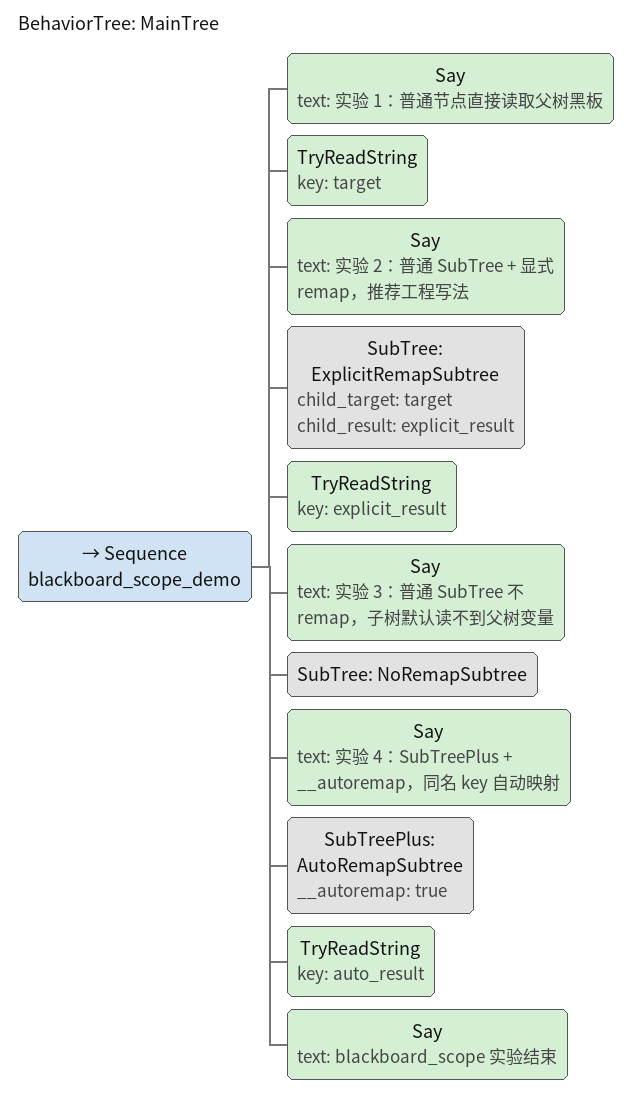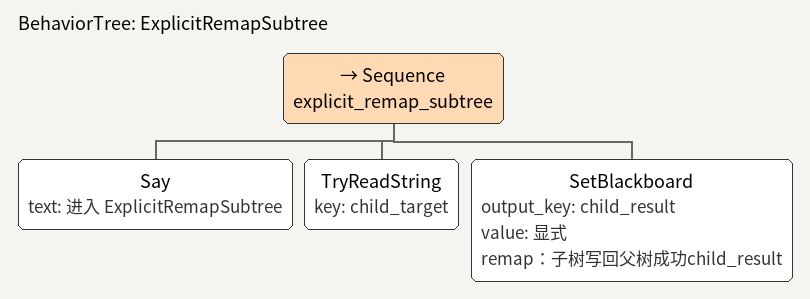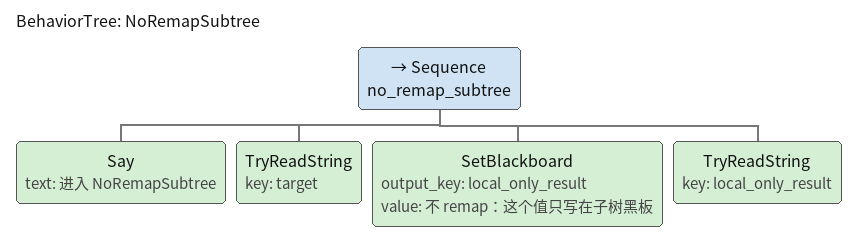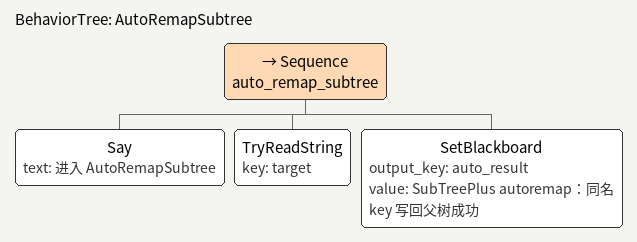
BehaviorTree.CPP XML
<?xml version="1.0" encoding="UTF-8"?>
<root main_tree_to_execute="MainTree">

  <BehaviorTree ID="MainTree">
    <Sequence name="blackboard_scope_demo">

      <Say text="实验 1：普通节点直接读取父树黑板"/>
      <TryReadString key="target"/>

      <Say text="实验 2：普通 SubTree + 显式 remap，推荐工程写法"/>
      <SubTree ID="ExplicitRemapSubtree"
               child_target="target"
               child_result="explicit_result"/>
      <TryReadString key="explicit_result"/>

      <Say text="实验 3：普通 SubTree 不 remap，子树默认读不到父树变量"/>
      <SubTree ID="NoRemapSubtree"/>

      <Say text="实验 4：SubTreePlus + __autoremap，同名 key 自动映射"/>
      <!--
        SubTreePlus 的 __autoremap=true 会启用同名 key 自动映射。
        子树里读取 target，会自动映射到父树 target。
        子树里写 auto_result，会自动映射到父树 auto_result。

        重要任务显式 remap
        工具型子树可以 autoremap
      -->
      <SubTreePlus ID="AutoRemapSubtree" __autoremap="true"/>
      <TryReadString key="auto_result"/>

      <Say text="blackboard_scope 实验结束"/>

    </Sequence>
  </BehaviorTree>

  <BehaviorTree ID="ExplicitRemapSubtree">
    <Sequence name="explicit_remap_subtree">
      <Say text="进入 ExplicitRemapSubtree"/>
      <TryReadString key="child_target"/>
      <SetBlackboard output_key="child_result" value="显式 remap：子树写回父树成功child_result"/>
    </Sequence>
  </BehaviorTree>

  <BehaviorTree ID="NoRemapSubtree">
    <Sequence name="no_remap_subtree">
      <Say text="进入 NoRemapSubtree"/>
      <TryReadString key="target"/>
      <SetBlackboard output_key="local_only_result" value="不 remap：这个值只写在子树黑板"/>
      <TryReadString key="local_only_result"/>
    </Sequence>
  </BehaviorTree>

  <BehaviorTree ID="AutoRemapSubtree">
    <Sequence name="auto_remap_subtree">
      <Say text="进入 AutoRemapSubtree"/>
      <TryReadString key="target"/>
      <SetBlackboard output_key="auto_result" value="SubTreePlus autoremap：同名 key 写回父树成功"/>
    </Sequence>
  </BehaviorTree>

</root>
